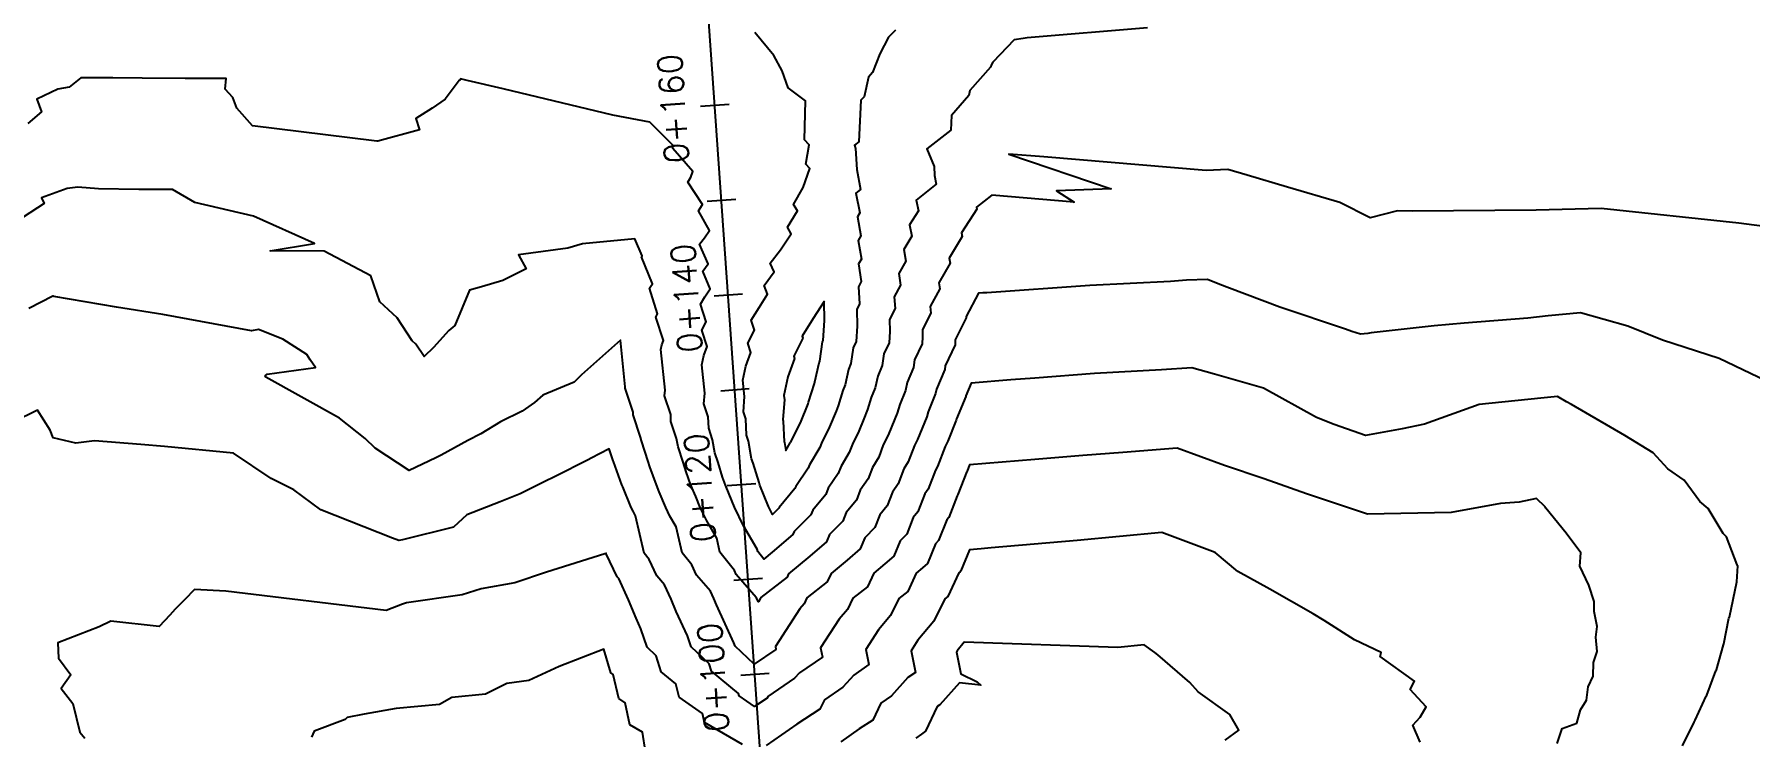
# Model space of a CAD drawing. Header units: metres. Extents: x 706349 to 713144, y 2649082 to 2655455.
# Drawn here: x 709196.1 to 709376.8, y 2652075.7 to 2652149.6 of the extents above; entities that cross this region are included whole.
import ezdxf

# ---------------------------------------------------------------- set-up
doc = ezdxf.new("R2010")
doc.units = ezdxf.units.M
for name, color, linetype in [('C-ROAD-CNTR-N', 92, 'Continuous'), ('C-ROAD-STAN-MAJR', 11, 'Continuous'), ('C-ROAD-STAN-MINR', 11, 'Continuous'), ('C-TOPO-MAJR', 9, 'Continuous'), ('C-TOPO-MINR', 8, 'Continuous')]:
    doc.layers.add(name, color=color, linetype=linetype)
doc.styles.get("Standard").update_dxf_attribs({"font": 'simplex.shx'})

# ---------------------------------------------------------------- blocks, each defined once
blk = doc.blocks.new('AeccTickLine')
blk.add_line((0, -0.5), (0, 0.5))

msp = doc.modelspace()

# ---------------------------------------------------------------- linework, layer by layer
at = {"layer": 'C-ROAD-CNTR-N', "color": 92, "linetype": 'Continuous', "lineweight": -3, "flags": 128}
msp.add_lwpolyline([(709279.04, 2651982.47), (709256.23, 2652306.45)], dxfattribs=at)
at = {"layer": 'C-TOPO-MAJR', "color": 9, "linetype": 'Continuous', "lineweight": -3, "elevation": -10, "flags": 128}
msp.add_lwpolyline([(709275.12, 2652106.64), (709275.27, 2652105.78), (709275.74, 2652106.58), (709275.76, 2652106.62), (709276.81, 2652108.71), (709277.62, 2652110.71), (709277.68, 2652110.86), (709278.28, 2652112.84), (709278.34, 2652113.01), (709278.77, 2652115.01), (709278.84, 2652115.17), (709279.14, 2652117.22), (709279.2, 2652117.35), (709279.34, 2652119.46), (709279.31, 2652121.47), (709278.14, 2652119.68), (709276.99, 2652117.8), (709277.05, 2652117.59), (709276.11, 2652115.7), (709276.18, 2652115.45), (709275.49, 2652113.54), (709275.07, 2652111.56), (709275.12, 2652111.11), (709274.96, 2652109.03), (709275.01, 2652108.88), (709275.1, 2652106.69), (709275.12, 2652106.64)], close=True, dxfattribs=at)
at = {"layer": 'C-TOPO-MAJR', "color": 9, "linetype": 'Continuous', "lineweight": -3, "elevation": -20, "flags": 128}
msp.add_lwpolyline([(709369.7, 2652074.72), (709370.94, 2652077.19), (709371.03, 2652077.4), (709372.19, 2652079.92), (709372.28, 2652080.04), (709373.21, 2652082.61), (709373.29, 2652082.72), (709374.02, 2652085.35), (709374.08, 2652085.44), (709374.6, 2652088.15), (709374.63, 2652088.2), (709374.66, 2652088.25), (709375.43, 2652091.98), (709375.55, 2652093.65), (709375.51, 2652093.7), (709375.46, 2652093.76), (709374.34, 2652096.7), (709373.98, 2652097.05), (709372.43, 2652099.69), (709371.53, 2652100.43), (709369.88, 2652102.65), (709368.17, 2652103.86), (709366.63, 2652105.55), (709363.64, 2652107.35), (709358.01, 2652110.63), (709357.5, 2652110.92), (709356.56, 2652111.47), (709354.78, 2652111.29), (709348.29, 2652110.62), (709342.53, 2652108.56), (709340.18, 2652108.05), (709336.31, 2652107.37), (709333.01, 2652108.53), (709331.18, 2652109.25), (709325.59, 2652112.34), (709320.41, 2652113.8), (709318.05, 2652114.47), (709314.85, 2652114.28), (709307.77, 2652113.87), (709301.51, 2652113.38), (709298.97, 2652113.22), (709298.97, 2652113.22), (709294.79, 2652112.86), (709294.24, 2652111.54), (709294.22, 2652111.48), (709293.26, 2652109.13), (709293.21, 2652108.96), (709292.32, 2652106.77), (709292.21, 2652106.49), (709292.07, 2652106.21), (709291.26, 2652104.1), (709291.04, 2652103.71), (709290.25, 2652101.71), (709289.91, 2652101.21), (709289.19, 2652099.34), (709288.7, 2652098.75), (709288.01, 2652096.98), (709287.31, 2652096.29), (709286.64, 2652094.65), (709285.71, 2652093.85), (709284.53, 2652092.86), (709283.87, 2652091.45), (709282.34, 2652090.25), (709281.76, 2652089.05), (709280.91, 2652088.03), (709278.94, 2652085.01), (709279.12, 2652084.05), (709276.7, 2652082.4), (709276.19, 2652081.82), (709273.39, 2652079.9), (709273.3, 2652079.71), (709271.96, 2652078.85), (709270.37, 2652079.96), (709270.3, 2652080.23), (709267.44, 2652082.55), (709267.2, 2652083.33), (709265.3, 2652085.14), (709264.92, 2652086.28), (709263.74, 2652088.84), (709263.2, 2652090.15), (709262.51, 2652091.64), (709261.69, 2652092.58), (709260.87, 2652094.33), (709260.36, 2652094.97), (709259.46, 2652098.91), (709259.18, 2652099.39), (709258.99, 2652099.77), (709258.11, 2652101.97), (709258.02, 2652102.18), (709257.12, 2652104.64), (709257.1, 2652104.71), (709256.68, 2652105.95), (709254.79, 2652104.98), (709254.44, 2652104.79), (709250.98, 2652103.04), (709249.82, 2652102.49), (709247.29, 2652101.24), (709245.19, 2652100.37), (709241.69, 2652099), (709240.26, 2652097.7), (709234.89, 2652096.39), (709234.53, 2652096.3), (709233.84, 2652096.57), (709226.29, 2652099.53), (709223.46, 2652101.65), (709221.06, 2652102.84), (709217.12, 2652105.52), (709217.1, 2652105.51), (709209.82, 2652106.2), (709207.36, 2652106.4), (709202.48, 2652106.79), (709200.49, 2652106.56), (709198.12, 2652107.11), (709197.8, 2652107.92), (709196.46, 2652110.03), (709193.89, 2652108.76)], dxfattribs=at)
at = {"layer": 'C-TOPO-MINR', "color": 8, "linetype": 'Continuous', "lineweight": -3, "flags": 128}
for points, elevation in [([(709313.37, 2652150.25), (709300.7, 2652149.21), (709300.27, 2652149.13), (709299.34, 2652148.98), (709297.07, 2652146.65), (709296.94, 2652146.4), (709296.83, 2652146.12), (709294.67, 2652143.67), (709294.55, 2652143.13), (709292.73, 2652141.05), (709292.65, 2652139.48), (709290.11, 2652137.54), (709290.9, 2652135.66), (709290.94, 2652134.71), (709291.12, 2652133.8), (709289.01, 2652132.13), (709289.24, 2652130.99), (709288.3, 2652129.52), (709288.53, 2652128.32), (709287.7, 2652126.95), (709287.91, 2652125.71), (709287.17, 2652124.42), (709287.35, 2652123.19), (709286.7, 2652121.97), (709286.79, 2652120.72), (709286.21, 2652119.57), (709286.23, 2652118.31), (709286.15, 2652117.13), (709285.6, 2652115.95), (709285.42, 2652114.74), (709284.96, 2652113.62), (709284.7, 2652112.39), (709284.27, 2652111.36), (709283.89, 2652110.1), (709283.5, 2652109.13), (709282.97, 2652107.82), (709282.28, 2652106.46), (709281.95, 2652105.59), (709281.09, 2652104.12), (709280.79, 2652103.36), (709279.72, 2652101.81), (709279.48, 2652101.17), (709278.11, 2652099.52), (709277.91, 2652099.03), (709276.15, 2652097.27), (709276.02, 2652096.96), (709273.85, 2652095.09), (709272.96, 2652094.35), (709272.33, 2652095.16), (709272.27, 2652095.39), (709270.82, 2652097.86), (709269.87, 2652099.81), (709269.62, 2652100.41), (709268.92, 2652102.13), (709268.62, 2652102.97), (709268.15, 2652104.51), (709267.8, 2652105.54), (709267.55, 2652106.92), (709267.15, 2652108.12), (709267.1, 2652109.34), (709266.65, 2652110.7), (709266.74, 2652111.8), (709266.43, 2652114.8), (709266.63, 2652115.78), (709266.98, 2652116.73), (709266.43, 2652118.44), (709266.87, 2652119.31), (709266.28, 2652121.18), (709266.76, 2652121.95), (709267.29, 2652122.78), (709266.52, 2652124.66), (709267.09, 2652125.41), (709266.2, 2652127.48), (709266.71, 2652128.15), (709267.25, 2652128.93), (709266.07, 2652131), (709266.49, 2652131.68), (709264.97, 2652134.03), (709265.27, 2652134.54), (709265.47, 2652135.13), (709263.36, 2652137.57), (709263.42, 2652137.89), (709260.96, 2652140.34), (709257.07, 2652141.07), (709245.49, 2652143.84), (709241.73, 2652144.7), (709241.01, 2652144.89), (709240.94, 2652144.76), (709240.87, 2652144.72), (709239.41, 2652142.76), (709238.04, 2652141.79), (709236.29, 2652140.71), (709236.71, 2652139.52), (709232.3, 2652138.34), (709232.27, 2652138.33), (709232.23, 2652138.32), (709231.93, 2652138.36), (709219.12, 2652139.94), (709217.47, 2652141.8), (709217.05, 2652142.93), (709216.21, 2652143.82), (709216.34, 2652144.92), (709212.02, 2652144.94), (709207.5, 2652144.95), (709204.4, 2652144.98), (709203.23, 2652144.98), (709201.01, 2652144.98), (709199.79, 2652144.03), (709198.61, 2652143.82), (709196.4, 2652142.76), (709196.88, 2652141.41), (709195.43, 2652140.18)], -14), ([(709286.83, 2652150.01), (709286.1, 2652149.26), (709285.16, 2652147.53), (709284.42, 2652145.57), (709283.97, 2652145.07), (709283.52, 2652143.01), (709283.19, 2652142.63), (709282.95, 2652138.25), (709282.5, 2652137.9), (709282.63, 2652137.57), (709282.74, 2652135.35), (709283.15, 2652133.26), (709282.65, 2652132.87), (709283.08, 2652130.8), (709282.81, 2652130.37), (709283.19, 2652128.36), (709282.9, 2652127.89), (709283.24, 2652125.93), (709282.94, 2652125.41), (709283.21, 2652123.56), (709282.92, 2652123.01), (709283.04, 2652121.2), (709282.75, 2652120.63), (709282.78, 2652118.88), (709282.68, 2652117.24), (709282.37, 2652116.58), (709282.13, 2652114.95), (709281.86, 2652114.31), (709281.52, 2652112.7), (709281.27, 2652112.1), (709280.79, 2652110.48), (709280.56, 2652109.92), (709279.89, 2652108.26), (709279.02, 2652106.54), (709278.85, 2652106.09), (709277.78, 2652104.26), (709277.64, 2652103.91), (709276.32, 2652102), (709276.24, 2652101.78), (709274.57, 2652099.78), (709274.55, 2652099.72), (709273.87, 2652099.04), (709273.49, 2652099.82), (709273.46, 2652099.9), (709272.55, 2652102.12), (709272.45, 2652102.41), (709271.83, 2652104.44), (709271.67, 2652104.91), (709271.33, 2652106.78), (709271.13, 2652107.41), (709271.06, 2652109.11), (709270.8, 2652109.86), (709270.93, 2652111.45), (709270.75, 2652113.18), (709271.06, 2652114.66), (709271.58, 2652116.09), (709271.27, 2652117.07), (709271.96, 2652118.45), (709271.63, 2652119.49), (709272.45, 2652120.82), (709273.36, 2652122.23), (709272.98, 2652123.16), (709274.05, 2652124.57), (709273.64, 2652125.5), (709274.72, 2652126.91), (709275.85, 2652128.57), (709275.45, 2652129.28), (709276.51, 2652131), (709276.07, 2652131.67), (709277.09, 2652133.44), (709277.79, 2652135.44), (709277.38, 2652135.91), (709277.75, 2652137.96), (709277.23, 2652138.48), (709277.35, 2652142.56), (709276.63, 2652143.11), (709275.52, 2652143.94), (709274.9, 2652145.73), (709274, 2652147.34), (709272, 2652149.77)], -12), ([(709379.15, 2652129.24), (709375.63, 2652129.69), (709361.14, 2652131.25), (709354.31, 2652131.09), (709345.6, 2652131), (709341.24, 2652130.98), (709339.7, 2652131), (709336.81, 2652130.28), (709333.63, 2652131.88), (709328.11, 2652133.49), (709323.87, 2652134.74), (709321.81, 2652135.35), (709319.56, 2652135.25), (709302.46, 2652136.7), (709298.76, 2652136.96), (709309.55, 2652133.33), (709303.78, 2652133.1), (709305.64, 2652131.92), (709305.64, 2652131.92), (709296.97, 2652132.66), (709295.36, 2652131.38), (709295.4, 2652131.18), (709293.79, 2652128.67), (709293.86, 2652128.29), (709292.49, 2652126.01), (709292.58, 2652125.49), (709291.4, 2652123.42), (709291.49, 2652122.81), (709290.49, 2652120.94), (709290.54, 2652120.23), (709289.66, 2652118.51), (709289.67, 2652117.74), (709289.62, 2652117.02), (709288.83, 2652115.31), (709288.72, 2652114.53), (709288.05, 2652112.93), (709287.87, 2652112.09), (709287.27, 2652110.61), (709287, 2652109.72), (709286.44, 2652108.34), (709286.05, 2652107.38), (709285.54, 2652106.38), (709285.06, 2652105.09), (709284.41, 2652103.99), (709283.95, 2652102.81), (709283.12, 2652101.61), (709282.72, 2652100.56), (709281.64, 2652099.26), (709281.28, 2652098.35), (709279.87, 2652096.94), (709279.56, 2652096.19), (709277.8, 2652094.68), (709275.57, 2652092.81), (709275.41, 2652092.47), (709272.66, 2652090.3), (709272.64, 2652090.27), (709272.62, 2652090.24), (709272.38, 2652089.87), (709272.19, 2652090.26), (709272.18, 2652090.3), (709272.16, 2652090.33), (709270.06, 2652092.74), (709269.86, 2652093.16), (709268.34, 2652095.1), (709268, 2652096.57), (709266.94, 2652098.37), (709266.24, 2652099.79), (709265.78, 2652100.93), (709265.28, 2652102.15), (709264.78, 2652103.53), (709264.46, 2652104.57), (709263.93, 2652106.17), (709263.77, 2652107.06), (709263.18, 2652108.83), (709263.15, 2652109.57), (709262.5, 2652111.53), (709262.55, 2652112.14), (709262.11, 2652116.42), (709262.21, 2652116.9), (709262.38, 2652117.37), (709261.6, 2652119.81), (709261.77, 2652120.16), (709260.93, 2652122.86), (709261.07, 2652123.09), (709261.22, 2652123.33), (709260.06, 2652126.16), (709260.14, 2652126.25), (709259.36, 2652128.06), (709253.87, 2652127.53), (709252.31, 2652127.06), (709247.12, 2652126.39), (709247.92, 2652124.91), (709245.47, 2652123.68), (709243.22, 2652123), (709241.96, 2652122.66), (709240.41, 2652118.95), (709239.79, 2652118.4), (709238.18, 2652116.62), (709237.2, 2652115.67), (709236.29, 2652116.96), (709235.91, 2652117.34), (709234.35, 2652119.76), (709232.52, 2652121.42), (709231.57, 2652124.16), (709226.64, 2652126.76), (709220.98, 2652126.79), (709225.63, 2652127.58), (709219.21, 2652130.43), (709213.04, 2652131.87), (709210.68, 2652133.26), (709207.15, 2652133.24), (709202.88, 2652133.3), (709200.7, 2652133.49), (709199.58, 2652133.36), (709196.9, 2652132.38), (709197.17, 2652131.78), (709194.96, 2652130.32)], -16), ([(709379.36, 2652112.71), (709373.56, 2652115.47), (709367.59, 2652117.39), (709363.95, 2652118.85), (709358.97, 2652120.27), (709355.56, 2652119.95), (709353.44, 2652119.72), (709346.71, 2652119.17), (709343.55, 2652118.91), (709336.92, 2652118.15), (709336.58, 2652118.11), (709335.79, 2652118.04), (709334.87, 2652118.31), (709334.21, 2652118.55), (709327.3, 2652120.88), (709322, 2652122.88), (709321, 2652123.25), (709319.69, 2652123.79), (709317.46, 2652123.69), (709315.78, 2652123.57), (709307.31, 2652123.16), (709296.43, 2652122.38), (709296.04, 2652122.36), (709296.04, 2652122.36), (709295.57, 2652122.33), (709294.27, 2652119.9), (709294.28, 2652119.75), (709293.11, 2652117.44), (709293.12, 2652117.17), (709293.1, 2652116.91), (709292.06, 2652114.68), (709292.01, 2652114.31), (709291.14, 2652112.23), (709291.05, 2652111.78), (709290.27, 2652109.87), (709290.11, 2652109.34), (709289.38, 2652107.55), (709289.13, 2652106.94), (709288.81, 2652106.3), (709288.16, 2652104.6), (709287.72, 2652103.85), (709287.1, 2652102.26), (709286.51, 2652101.41), (709285.96, 2652099.95), (709285.17, 2652099), (709284.64, 2652097.67), (709283.59, 2652096.61), (709283.1, 2652095.42), (709281.75, 2652094.26), (709280.05, 2652092.83), (709279.64, 2652091.96), (709277.5, 2652090.27), (709277.2, 2652089.66), (709276.76, 2652089.14), (709274.17, 2652085.15), (709274.23, 2652084.86), (709271.93, 2652083.29), (709269.93, 2652085.2), (709269.81, 2652085.55), (709267.97, 2652089.55), (709267.69, 2652090.22), (709267.34, 2652090.99), (709265.87, 2652092.66), (709265.36, 2652093.74), (709264.35, 2652095.03), (709263.73, 2652097.74), (709263.06, 2652098.88), (709262.62, 2652099.78), (709261.94, 2652101.45), (709261.65, 2652102.17), (709260.95, 2652104.08), (709260.78, 2652104.64), (709260.06, 2652106.79), (709259.98, 2652107.2), (709259.21, 2652109.54), (709259.2, 2652109.8), (709258.34, 2652112.36), (709258.35, 2652112.48), (709257.85, 2652117.4), (709253.74, 2652113.75), (709253.42, 2652113.39), (709252.99, 2652112.98), (709249.67, 2652111.61), (709248.79, 2652110.85), (709247.51, 2652109.93), (709245.21, 2652108.8), (709243.17, 2652107.54), (709241.8, 2652106.84), (709238.99, 2652105.3), (709238.4, 2652105.01), (709235.6, 2652103.69), (709232.02, 2652106.03), (709230.96, 2652107.04), (709228.26, 2652109.2), (709220.5, 2652113.5), (709220.49, 2652113.56), (709220.44, 2652113.65), (709220.65, 2652113.83), (709225.74, 2652114.53), (709225.17, 2652115.32), (709224.82, 2652115.89), (709222.31, 2652117.49), (709219.73, 2652118.53), (709218.99, 2652118.39), (709209.65, 2652120.1), (709204.79, 2652120.87), (709198.17, 2652122), (709198.12, 2652122.01), (709198.09, 2652122.02), (709195.56, 2652120.72)], -18), ([(709356.52, 2652074.96), (709357.03, 2652076.54), (709358.58, 2652077.08), (709358.98, 2652078.48), (709359.6, 2652079.5), (709359.76, 2652080.93), (709360.31, 2652082.03), (709360.34, 2652083.48), (709360.71, 2652084.62), (709360.57, 2652086.14), (709360.74, 2652087.25), (709360.4, 2652088.86), (709360.41, 2652089.88), (709359.83, 2652091.61), (709358.91, 2652093.6), (709359.01, 2652095.01), (709357.46, 2652097.08), (709355.31, 2652099.71), (709355.25, 2652099.86), (709354.33, 2652100.75), (709352.52, 2652100.35), (709350.55, 2652100.2), (709345.36, 2652099.27), (709336.52, 2652099.07), (709330.11, 2652101.24), (709325.66, 2652102.81), (709321.46, 2652104.22), (709316.49, 2652106.04), (709310.77, 2652105.59), (709306.54, 2652105.25), (709301.49, 2652104.84), (709301.49, 2652104.84), (709294.62, 2652104.27), (709294.37, 2652103.6), (709294.35, 2652103.57), (709293.4, 2652101.15), (709293.31, 2652101.02), (709292.43, 2652098.73), (709292.23, 2652098.49), (709291.37, 2652096.3), (709291.03, 2652095.96), (709290.18, 2652093.88), (709289.66, 2652093.43), (709289.01, 2652092.89), (709288.11, 2652090.94), (709287.19, 2652090.22), (709286.31, 2652088.43), (709285.05, 2652086.93), (709283.7, 2652084.86), (709284.02, 2652083.25), (709282.42, 2652082.15), (709281.29, 2652080.89), (709279.34, 2652079.55), (709278.87, 2652078.55), (709276.44, 2652077), (709273.21, 2652074.74)], -22), ([(709342.1, 2652075.11), (709341.3, 2652076.89), (709342.1, 2652077.74), (709342.73, 2652078.81), (709341.02, 2652080.65), (709341.5, 2652081.52), (709337.88, 2652084.12), (709337.98, 2652084.52), (709335.18, 2652085.86), (709331.98, 2652087.91), (709330.82, 2652088.59), (709326.26, 2652091.19), (709322.87, 2652093.04), (709320.51, 2652095.05), (709314.89, 2652097.16), (709305.95, 2652096.32), (709296.91, 2652095.54), (709295.84, 2652095.43), (709294.62, 2652095.33), (709293.72, 2652093.11), (709293.62, 2652093.02), (709293.49, 2652092.91), (709292.34, 2652090.43), (709292.03, 2652090.19), (709290.87, 2652087.82), (709289.19, 2652085.82), (709288.47, 2652084.72), (709288.92, 2652082.44), (709288.13, 2652081.91), (709286.39, 2652079.96), (709285.28, 2652079.19), (709284.44, 2652077.4), (709283, 2652076.48), (709281.08, 2652075.14)], -24), ([(709270.71, 2652074.86), (709266.7, 2652077.18), (709266.5, 2652078.12), (709264.04, 2652079.82), (709263.7, 2652081.22), (709262.14, 2652082.48), (709261.62, 2652084.18), (709260.68, 2652085.08), (709260.02, 2652087.02), (709259.51, 2652088.13), (709258.71, 2652090.07), (709257.68, 2652092.3), (709257.51, 2652092.5), (709256.37, 2652094.91), (709256.37, 2652094.91), (709256.35, 2652094.98), (709256.29, 2652094.92), (709256.26, 2652094.92), (709256.22, 2652094.91), (709250.07, 2652092.98), (709246.74, 2652091.85), (709243.18, 2652091.23), (709241.2, 2652090.61), (709235.32, 2652089.76), (709234.91, 2652089.63), (709233.18, 2652088.94), (709216.3, 2652090.99), (709212.99, 2652091.15), (709211.99, 2652090.09), (709210.95, 2652089.09), (709210.4, 2652088.46), (709209.29, 2652087.25), (709204.18, 2652087.81), (709202.94, 2652087.23), (709198.61, 2652085.53), (709198.67, 2652083.95), (709199.97, 2652082.18), (709198.97, 2652080.75), (709200.19, 2652079.16), (709200.92, 2652076.16), (709201.43, 2652075.5)], -22), ([(709321.53, 2652075.32), (709322.97, 2652076.37), (709322.05, 2652078.02), (709318.71, 2652080.39), (709317.81, 2652081.36), (709314.44, 2652084.28), (709314.15, 2652084.53), (709313.01, 2652085.35), (709310.23, 2652085.07), (709294.07, 2652085.6), (709293.33, 2652084.72), (709293.24, 2652084.57), (709293.69, 2652082.28), (709295.41, 2652081.45), (709295.81, 2652081.08), (709293.56, 2652081.34), (709291.5, 2652079.02), (709291.22, 2652078.84), (709290, 2652076.24), (709289.55, 2652075.95), (709288.95, 2652075.53)], -26), ([(709260.48, 2652074.12), (709260.18, 2652076.14), (709258.83, 2652076.92), (709258.35, 2652079.24), (709257.7, 2652079.69), (709257.09, 2652082.21), (709256.85, 2652082.4), (709256.09, 2652084.88), (709251.42, 2652083.04), (709248.22, 2652081.57), (709245.9, 2652081.28), (709243.65, 2652080.16), (709240.11, 2652079.79), (709238.79, 2652079.06), (709234.22, 2652078.64), (709230.86, 2652078.04), (709229.08, 2652077.69), (709228.85, 2652077.49), (709225.61, 2652076.24), (709225.33, 2652075.62)], -24)]:
    msp.add_lwpolyline(points, dxfattribs=dict(at, elevation=elevation))

# ---------------------------------------------------------------- block references
at = {"layer": 'C-ROAD-STAN-MAJR', "color": 11, "linetype": 'Continuous', "lineweight": -3, "xscale": 3, "yscale": 3, "zscale": 3, "rotation": 94.0272398642251}
for p in [(709267.8, 2652142.07), (709269.21, 2652122.12), (709270.61, 2652102.17), (709272.02, 2652082.22)]:
    msp.add_blockref('AeccTickLine', p, dxfattribs=at)
at = {"layer": 'C-ROAD-STAN-MINR', "color": 11, "linetype": 'Continuous', "lineweight": -3, "xscale": 3, "yscale": 3, "zscale": 3, "rotation": 94.0272398642251}
for p in [(709268.5, 2652132.1), (709269.91, 2652112.15), (709271.31, 2652092.2)]:
    msp.add_blockref('AeccTickLine', p, dxfattribs=at)

# ---------------------------------------------------------------- texts
at = {"layer": 'C-ROAD-STAN-MAJR', "color": 11, "linetype": 'Continuous', "lineweight": -3, "char_height": 2.54, "attachment_point": 8, "rotation": 94.0272}
for s, insert in [('0+160', (709264.68, 2652141.85)), ('0+140', (709266.08, 2652121.9)), ('0+120', (709267.48, 2652101.95)), ('0+100', (709268.89, 2652082))]:
    msp.add_mtext(s, dxfattribs=dict(at, insert=insert))

doc.saveas('drawing.dxf')
